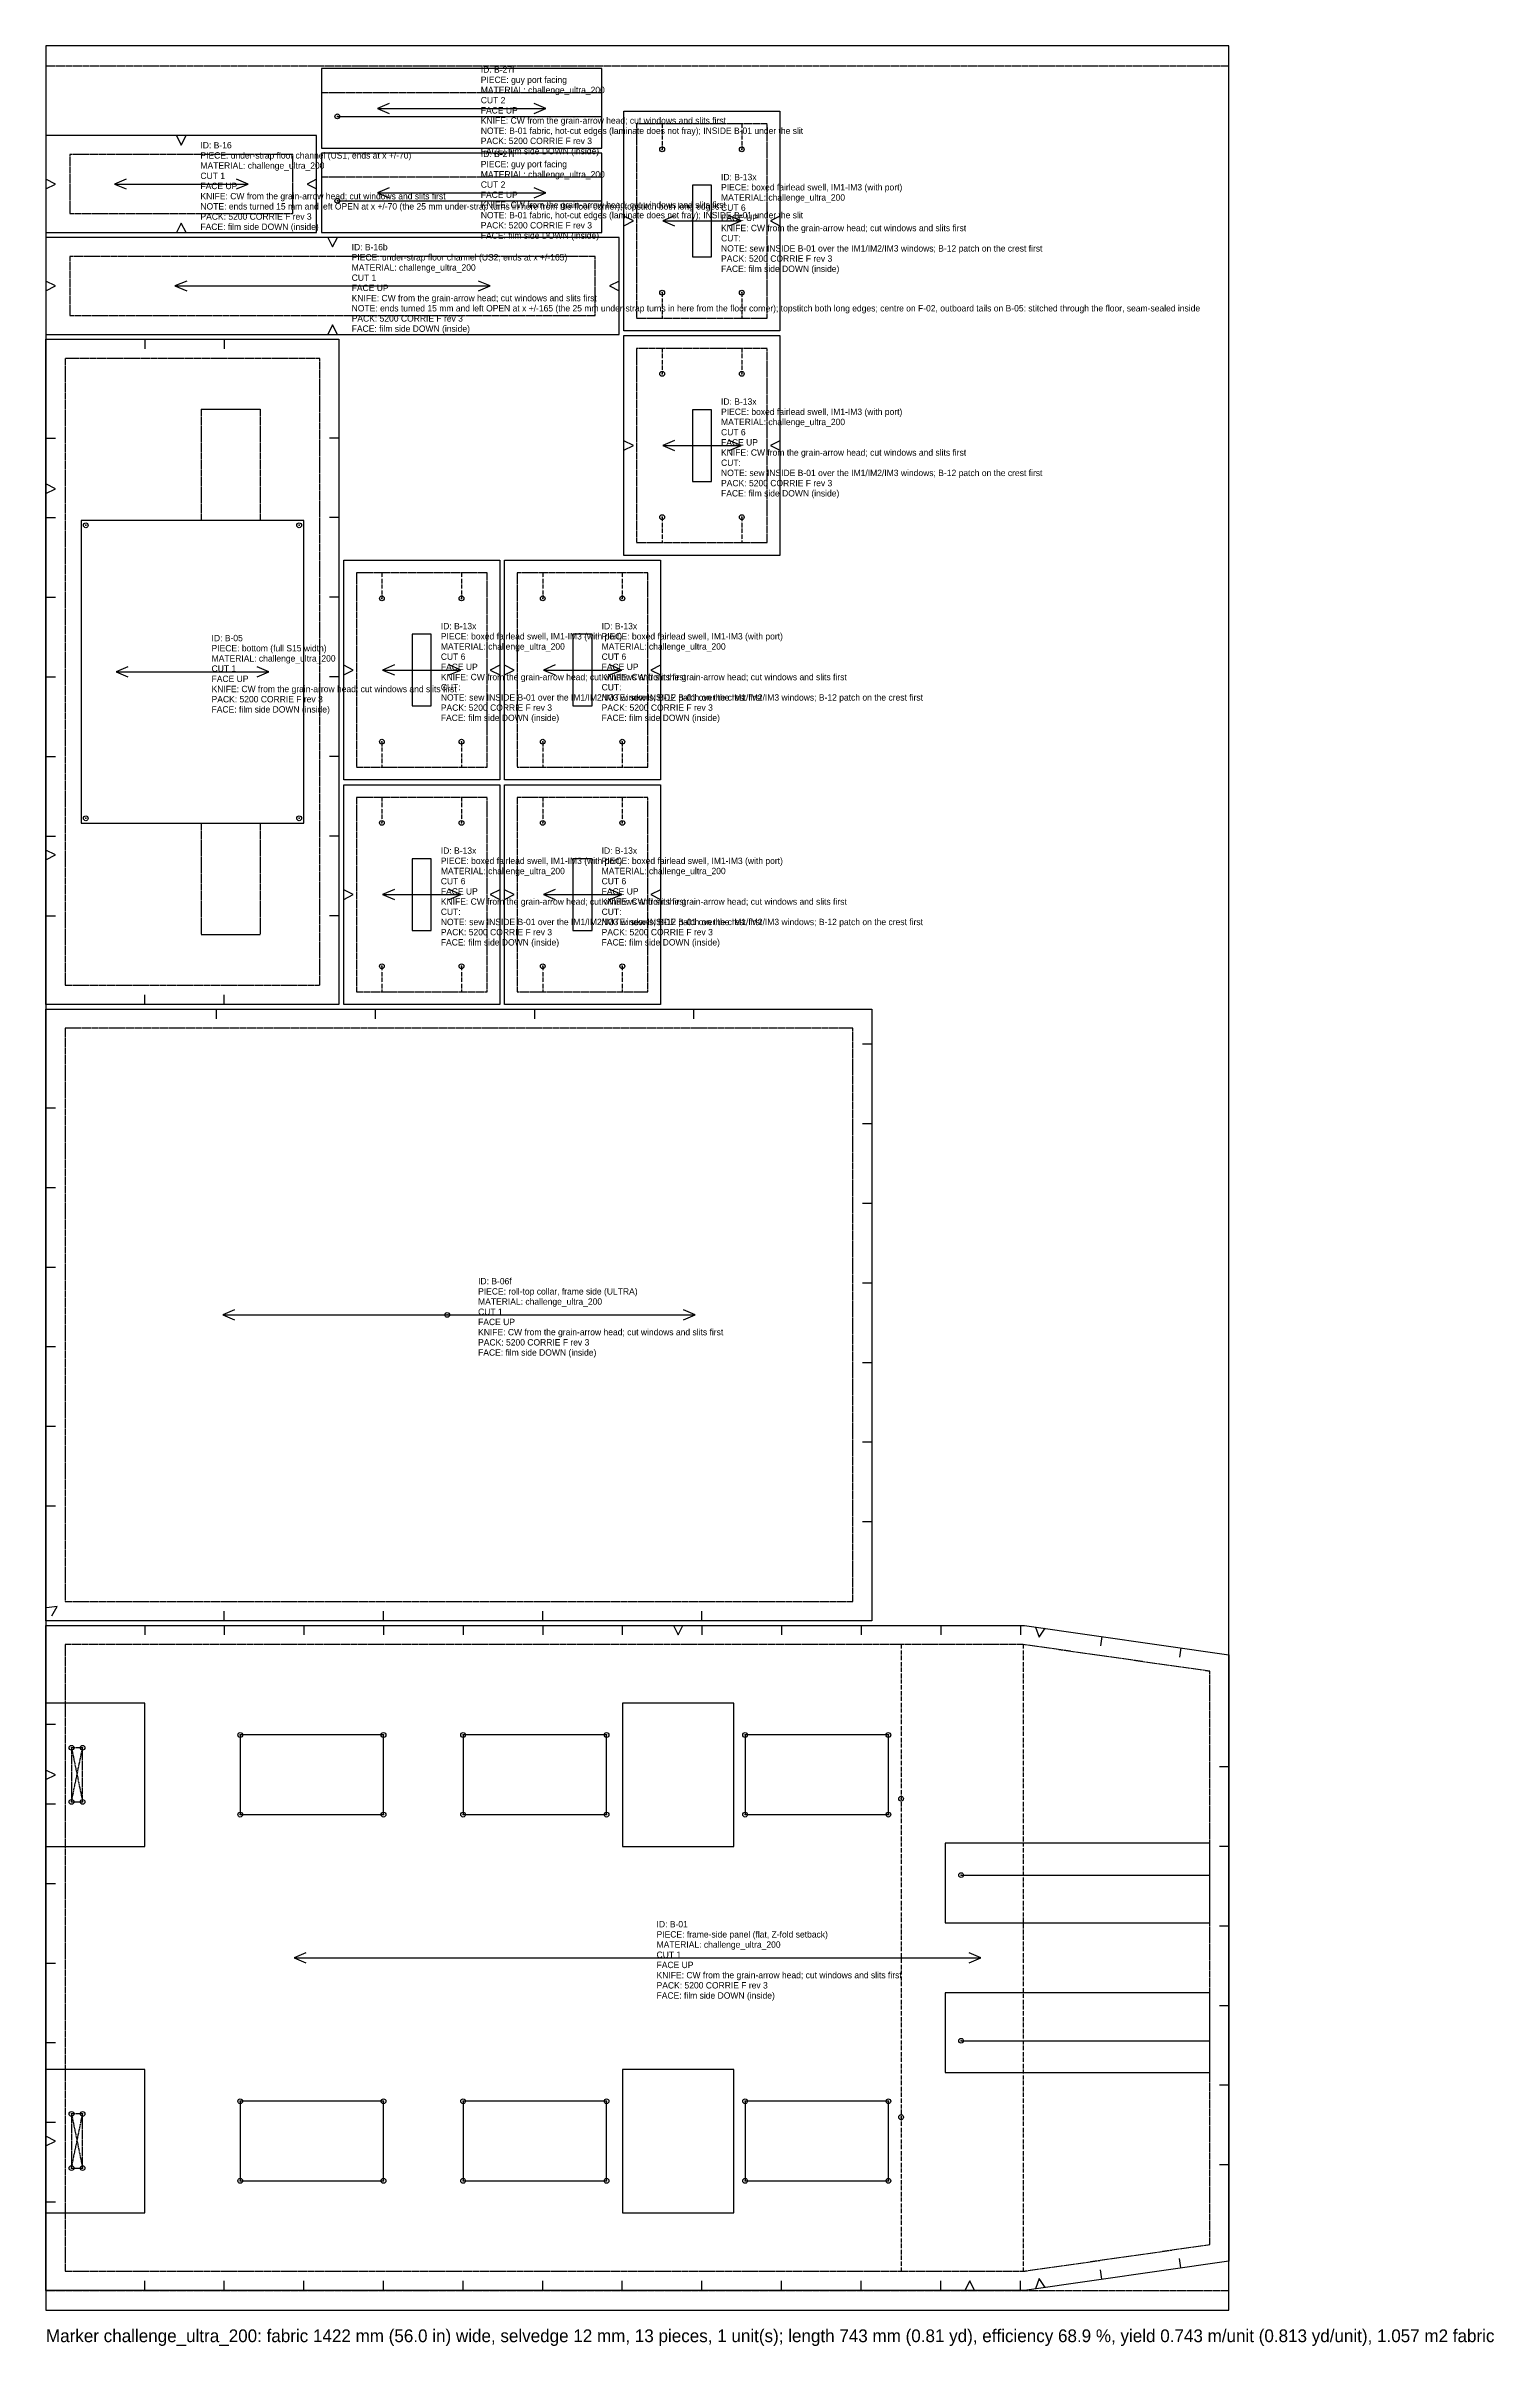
# Model space of a CAD drawing. Header units: millimetres. Extents: x 0 to 910, y -22 to 1422.
import ezdxf

# ---------------------------------------------------------------- set-up
doc = ezdxf.new("R2010")
doc.units = ezdxf.units.MM
doc.linetypes.add('DASHDOT', pattern=[3.556, 2.54, -0.508, 0, -0.508])
doc.linetypes.add('DASHED', pattern=[1.524, 1.27, -0.254])
for name, color, linetype in [('CUT', 7, 'Continuous'), ('DRILL', 4, 'Continuous'), ('GRAIN', 5, 'Continuous'), ('INTERNAL', 6, 'Continuous'), ('NOTCH', 1, 'Continuous'), ('SEW', 3, 'Continuous'), ('TEXT', 2, 'Continuous')]:
    doc.layers.add(name, color=color, linetype=linetype)

msp = doc.modelspace()

# ---------------------------------------------------------------- linework, layer by layer
at = {"layer": 'CUT'}
for points in [[(173, 1407.8), (173, 1357.8), (349.2, 1357.8), (349.2, 1407.8)], [(363, 1381.1), (461, 1381.1), (461, 1243.1), (363, 1243.1)], [(0, 1365.8), (0, 1304.8), (170, 1304.8), (170, 1365.8)], [(173, 1354.8), (173, 1304.8), (349.2, 1304.8), (349.2, 1354.8)], [(0, 1301.8), (0, 1240.8), (360, 1240.8), (360, 1301.8)], [(0, 1237.8), (184, 1237.8), (184, 820.1), (0, 820.1)], [(363, 1240.1), (461, 1240.1), (461, 1102.1), (363, 1102.1)], [(187, 1099.1), (285, 1099.1), (285, 961.1), (187, 961.1)], [(288, 1099.1), (386, 1099.1), (386, 961.1), (288, 961.1)], [(187, 958.1), (285, 958.1), (285, 820.1), (187, 820.1)], [(288, 958.1), (386, 958.1), (386, 820.1), (288, 820.1)], [(0, 817.1), (518.8, 817.1), (518.8, 433.1), (0, 433.1)], [(0, 430.1), (537.1, 430.1), (614.7, 430.1), (743, 411.7), (743, 30.9), (614.7, 12.5), (537.1, 12.5), (0, 12.5)]]:
    msp.add_lwpolyline(points, close=True, dxfattribs=at)
at = {"layer": 'CUT', "linetype": 'CONTINUOUS'}
for points in [[(122, 361.3), (122, 311.3), (212, 311.3), (212, 361.3)], [(262, 361.3), (262, 311.3), (352.1, 311.3), (352.1, 361.3)], [(439.1, 361.3), (439.1, 311.3), (529.1, 311.3), (529.1, 361.3)], [(122, 131.3), (122, 81.3), (212, 81.3), (212, 131.3)], [(262, 131.3), (262, 81.3), (352.1, 81.3), (352.1, 131.3)], [(439.1, 131.3), (439.1, 81.3), (529.1, 81.3), (529.1, 131.3)]]:
    msp.add_lwpolyline(points, close=True, dxfattribs=at)
for points in [[(574.8, 273.3), (613.8, 273.3), (731, 273.3)], [(574.8, 169.3), (613.8, 169.3), (731, 169.3)]]:
    msp.add_lwpolyline(points, dxfattribs=at)
at = {"layer": 'DRILL'}
for centre in [(183, 1377.8), (387, 1357.1), (437, 1357.1), (183, 1324.8), (387, 1267.1), (437, 1267.1), (387, 1216.1), (437, 1216.1), (387, 1126.1), (437, 1126.1), (25, 1121), (159, 1121), (211, 1075.1), (261, 1075.1), (312, 1075.1), (362, 1075.1), (211, 985.1), (261, 985.1), (312, 985.1), (362, 985.1), (25, 937), (159, 937), (211, 934.1), (261, 934.1), (312, 934.1), (362, 934.1), (211, 844.1), (261, 844.1), (312, 844.1), (362, 844.1), (252, 625.1), (122, 361.3), (212, 361.3), (262, 361.3), (352.1, 361.3), (439.1, 361.3), (529.1, 361.3), (16, 353.3), (23, 353.3), (16, 319.3), (23, 319.3), (537.1, 321.3), (122, 311.3), (212, 311.3), (262, 311.3), (352.1, 311.3), (439.1, 311.3), (529.1, 311.3), (574.8, 273.3), (574.8, 169.3), (122, 131.3), (212, 131.3), (262, 131.3), (352.1, 131.3), (439.1, 131.3), (529.1, 131.3), (16, 123.3), (23, 123.3), (537.1, 121.3), (16, 89.3), (23, 89.3), (122, 81.3), (212, 81.3), (262, 81.3), (352.1, 81.3), (439.1, 81.3), (529.1, 81.3)]:
    msp.add_circle(centre, 1.5, dxfattribs=at)
for p in [(183, 1377.8), (387, 1357.1), (437, 1357.1), (183, 1324.8), (387, 1267.1), (437, 1267.1), (387, 1216.1), (437, 1216.1), (25, 1121), (159, 1121), (387, 1126.1), (437, 1126.1), (211, 1075.1), (261, 1075.1), (312, 1075.1), (362, 1075.1), (211, 985.1), (261, 985.1), (312, 985.1), (362, 985.1), (25, 937), (159, 937), (211, 934.1), (261, 934.1), (312, 934.1), (362, 934.1), (211, 844.1), (261, 844.1), (312, 844.1), (362, 844.1), (252, 625.1), (122, 361.3), (212, 361.3), (262, 361.3), (352.1, 361.3), (439.1, 361.3), (529.1, 361.3), (16, 353.3), (23, 353.3), (16, 319.3), (23, 319.3), (537.1, 321.3), (122, 311.3), (212, 311.3), (262, 311.3), (352.1, 311.3), (439.1, 311.3), (529.1, 311.3), (574.8, 273.3), (574.8, 169.3), (122, 131.3), (212, 131.3), (262, 131.3), (352.1, 131.3), (439.1, 131.3), (529.1, 131.3), (16, 123.3), (23, 123.3), (537.1, 121.3), (16, 89.3), (23, 89.3), (122, 81.3), (212, 81.3), (262, 81.3), (352.1, 81.3), (439.1, 81.3), (529.1, 81.3)]:
    msp.add_point(p, dxfattribs=at)
at = {"layer": 'GRAIN'}
for points in [[(215.6, 1385.9), (208.2, 1382.8), (215.6, 1379.7)], [(208.2, 1382.8), (314, 1382.8)], [(306.6, 1379.7), (314, 1382.8), (306.6, 1385.9)], [(50.4, 1338.4), (43, 1335.3), (50.4, 1332.2)], [(43, 1335.3), (127, 1335.3)], [(119.6, 1332.2), (127, 1335.3), (119.6, 1338.4)], [(215.6, 1332.9), (208.2, 1329.8), (215.6, 1326.7)], [(208.2, 1329.8), (314, 1329.8)], [(306.6, 1326.7), (314, 1329.8), (306.6, 1332.9)], [(394.8, 1315.3), (387.4, 1312.1), (394.8, 1309)], [(429.2, 1309), (436.6, 1312.1), (429.2, 1315.3)], [(387.4, 1312.1), (436.6, 1312.1)], [(88.4, 1274.4), (81, 1271.3), (88.4, 1268.2)], [(81, 1271.3), (279, 1271.3)], [(271.6, 1268.2), (279, 1271.3), (271.6, 1274.4)], [(394.8, 1174.3), (387.4, 1171.1), (394.8, 1168)], [(387.4, 1171.1), (436.6, 1171.1)], [(429.2, 1168), (436.6, 1171.1), (429.2, 1174.3)], [(51.4, 1032.1), (44, 1029), (51.4, 1025.8)], [(44, 1029), (140, 1029)], [(132.6, 1025.8), (140, 1029), (132.6, 1032.1)], [(218.8, 1033.3), (211.4, 1030.1), (218.8, 1027)], [(211.4, 1030.1), (260.6, 1030.1)], [(253.2, 1027), (260.6, 1030.1), (253.2, 1033.3)], [(319.8, 1033.3), (312.4, 1030.1), (319.8, 1027)], [(312.4, 1030.1), (361.6, 1030.1)], [(354.2, 1027), (361.6, 1030.1), (354.2, 1033.3)], [(218.8, 892.3), (211.4, 889.1), (218.8, 886)], [(211.4, 889.1), (260.6, 889.1)], [(253.2, 886), (260.6, 889.1), (253.2, 892.3)], [(319.8, 892.3), (312.4, 889.1), (319.8, 886)], [(312.4, 889.1), (361.6, 889.1)], [(354.2, 886), (361.6, 889.1), (354.2, 892.3)], [(118.3, 628.3), (111, 625.1), (118.3, 622)], [(111, 625.1), (407.8, 625.1)], [(400.5, 622), (407.8, 625.1), (400.5, 628.3)], [(163.2, 224.4), (155.8, 221.3), (163.2, 218.2)], [(155.8, 221.3), (587.2, 221.3)], [(579.8, 218.2), (587.2, 221.3), (579.8, 224.4)]]:
    msp.add_lwpolyline(points, dxfattribs=at)
at = {"layer": 'INTERNAL', "linetype": 'CONTINUOUS'}
for points in [[(183, 1377.8), (349.2, 1377.8)], [(183, 1324.8), (349.2, 1324.8)], [(97.5, 1194), (134.5, 1194)], [(97.5, 864), (134.5, 864)]]:
    msp.add_lwpolyline(points, dxfattribs=at)
at = {"layer": 'INTERNAL', "linetype": 'DASHDOT'}
for points in [[(387, 1373.1), (387, 1357.1)], [(437, 1373.1), (437, 1357.1)], [(387, 1267.1), (387, 1251.1)], [(437, 1267.1), (437, 1251.1)], [(387, 1232.1), (387, 1216.1)], [(437, 1232.1), (437, 1216.1)], [(387, 1126.1), (387, 1110.1)], [(437, 1126.1), (437, 1110.1)], [(211, 1091.1), (211, 1075.1)], [(261, 1091.1), (261, 1075.1)], [(312, 1091.1), (312, 1075.1)], [(362, 1091.1), (362, 1075.1)], [(211, 985.1), (211, 969.1)], [(261, 985.1), (261, 969.1)], [(312, 985.1), (312, 969.1)], [(362, 985.1), (362, 969.1)], [(211, 950.1), (211, 934.1)], [(261, 950.1), (261, 934.1)], [(312, 950.1), (312, 934.1)], [(362, 950.1), (362, 934.1)], [(211, 844.1), (211, 828.1)], [(261, 844.1), (261, 828.1)], [(312, 844.1), (312, 828.1)], [(362, 844.1), (362, 828.1)], [(537.1, 418.1), (537.1, 24.5)], [(613.8, 418.1), (613.8, 24.5)]]:
    msp.add_lwpolyline(points, dxfattribs=at)
at = {"layer": 'INTERNAL', "linetype": 'CONTINUOUS'}
for points in [[(406, 1334.6), (406, 1289.6), (418, 1289.6), (418, 1334.6)], [(406, 1193.6), (406, 1148.6), (418, 1148.6), (418, 1193.6)], [(22, 1124), (22, 934), (162, 934), (162, 1124)], [(230, 1052.6), (230, 1007.6), (242, 1007.6), (242, 1052.6)], [(331, 1052.6), (331, 1007.6), (343, 1007.6), (343, 1052.6)], [(230, 911.6), (230, 866.6), (242, 866.6), (242, 911.6)], [(331, 911.6), (331, 866.6), (343, 866.6), (343, 911.6)], [(0, 381.3), (0, 291.3), (62, 291.3), (62, 381.3)], [(362.1, 381.3), (362.1, 291.3), (432.1, 291.3), (432.1, 381.3)], [(564.8, 293.3), (564.8, 243.3), (731, 243.3), (731, 293.3)], [(564.8, 199.3), (564.8, 149.3), (731, 149.3), (731, 199.3)], [(0, 151.3), (0, 61.3), (62, 61.3), (62, 151.3)], [(362.1, 151.3), (362.1, 61.3), (432.1, 61.3), (432.1, 151.3)]]:
    msp.add_lwpolyline(points, close=True, dxfattribs=at)
at = {"layer": 'NOTCH'}
for points in [[(82, 1365.8), (85, 1359.8), (88, 1365.8)], [(0, 1332.3), (6, 1335.3), (0, 1338.3)], [(170, 1338.3), (164, 1335.3), (170, 1332.3)], [(363, 1309.1), (369, 1312.1), (363, 1315.1)], [(461, 1315.1), (455, 1312.1), (461, 1309.1)], [(88, 1304.8), (85, 1310.8), (82, 1304.8)], [(177, 1301.8), (180, 1295.8), (183, 1301.8)], [(0, 1268.3), (6, 1271.3), (0, 1274.3)], [(360, 1274.3), (354, 1271.3), (360, 1268.3)], [(183, 1240.8), (180, 1246.8), (177, 1240.8)], [(62, 1237.8), (62, 1231.8)], [(112, 1237.8), (112, 1231.8)], [(0, 1175.8), (6, 1175.8)], [(184, 1175.8), (178, 1175.8)], [(363, 1168.1), (369, 1171.1), (363, 1174.1)], [(461, 1174.1), (455, 1171.1), (461, 1168.1)], [(0, 1141), (6, 1144), (0, 1147)], [(0, 1125.8), (6, 1125.8)], [(184, 1125.8), (178, 1125.8)], [(0, 1075.8), (6, 1075.8)], [(184, 1075.8), (178, 1075.8)], [(0, 1025.8), (6, 1025.8)], [(184, 1025.8), (178, 1025.8)], [(187, 1027.1), (193, 1030.1), (187, 1033.1)], [(285, 1033.1), (279, 1030.1), (285, 1027.1)], [(288, 1027.1), (294, 1030.1), (288, 1033.1)], [(386, 1033.1), (380, 1030.1), (386, 1027.1)], [(0, 975.8), (6, 975.8)], [(184, 975.8), (178, 975.8)], [(0, 925.8), (6, 925.8)], [(184, 925.8), (178, 925.8)], [(0, 911), (6, 914), (0, 917)], [(187, 886.1), (193, 889.1), (187, 892.1)], [(285, 892.1), (279, 889.1), (285, 886.1)], [(288, 886.1), (294, 889.1), (288, 892.1)], [(386, 892.1), (380, 889.1), (386, 886.1)], [(0, 875.8), (6, 875.8)], [(184, 875.8), (178, 875.8)], [(62, 820.1), (62, 826.1)], [(112, 820.1), (112, 826.1)], [(106.8, 817.1), (106.8, 811.1)], [(206.8, 817.1), (206.8, 811.1)], [(306.8, 817.1), (306.8, 811.1)], [(406.8, 817.1), (406.8, 811.1)], [(518.8, 795.1), (512.8, 795.1)], [(0, 755.2), (6, 755.2)], [(518.8, 745.1), (512.8, 745.1)], [(0, 705.2), (6, 705.2)], [(518.8, 695.1), (512.8, 695.1)], [(0, 655.2), (6, 655.2)], [(518.8, 645.1), (512.8, 645.1)], [(0, 605.2), (6, 605.2)], [(518.8, 595.1), (512.8, 595.1)], [(0, 555.2), (6, 555.2)], [(518.8, 545.1), (512.8, 545.1)], [(0, 505.2), (6, 505.2)], [(518.8, 495.1), (512.8, 495.1)], [(3.6, 436.2), (7, 442), (0.3, 441.2)], [(112, 433.1), (112, 439.1)], [(212, 433.1), (212, 439.1)], [(312, 433.1), (312, 439.1)], [(412, 433.1), (412, 439.1)], [(62, 430.1), (62, 424.1)], [(112, 430.1), (112, 424.1)], [(162, 430.1), (162, 424.1)], [(212, 430.1), (212, 424.1)], [(262, 430.1), (262, 424.1)], [(312, 430.1), (312, 424.1)], [(362, 430.1), (362, 424.1)], [(394.1, 430.1), (397.1, 424.1), (400.1, 430.1)], [(412, 430.1), (412, 424.1)], [(462, 430.1), (462, 424.1)], [(512, 430.1), (512, 424.1)], [(562, 430.1), (562, 424.1)], [(612, 430.1), (612, 424.1)], [(621.6, 429.1), (623.8, 422.8), (627.6, 428.3)], [(663.2, 423.2), (662.4, 417.2)], [(712.7, 416.1), (711.9, 410.1)], [(0, 368.1), (6, 368.1)], [(0, 333.3), (6, 336.3), (0, 339.3)], [(743, 341.3), (737, 341.3)], [(0, 318.1), (6, 318.1)], [(743, 291.3), (737, 291.3)], [(0, 268.1), (6, 268.1)], [(743, 241.3), (737, 241.3)], [(0, 218.1), (6, 218.1)], [(743, 191.3), (737, 191.3)], [(0, 168.1), (6, 168.1)], [(743, 141.3), (737, 141.3)], [(0, 118.1), (6, 118.1)], [(0, 103.3), (6, 106.3), (0, 109.3)], [(743, 91.3), (737, 91.3)], [(0, 68.1), (6, 68.1)], [(712.7, 26.6), (711.9, 32.5)], [(62, 12.5), (62, 18.5)], [(112, 12.5), (112, 18.5)], [(162, 12.5), (162, 18.5)], [(212, 12.5), (212, 18.5)], [(262, 12.5), (262, 18.5)], [(312, 12.5), (312, 18.5)], [(362, 12.5), (362, 18.5)], [(412, 12.5), (412, 18.5)], [(462, 12.5), (462, 18.5)], [(512, 12.5), (512, 18.5)], [(562, 12.5), (562, 18.5)], [(583.2, 12.5), (580.2, 18.5), (577.2, 12.5)], [(612, 12.5), (612, 18.5)], [(627.6, 14.3), (623.8, 19.9), (621.6, 13.5)], [(663.2, 19.5), (662.4, 25.4)]]:
    msp.add_lwpolyline(points, dxfattribs=at)
at = {"layer": 'SEW', "linetype": 'DASHED'}
for points in [[(173, 1407.8), (173, 1357.8), (349.2, 1357.8), (349.2, 1407.8)], [(371, 1373.1), (371, 1251.1), (453, 1251.1), (453, 1373.1)], [(15, 1316.8), (155, 1316.8), (155, 1353.8), (15, 1353.8)], [(173, 1354.8), (173, 1304.8), (349.2, 1304.8), (349.2, 1354.8)], [(15, 1252.8), (345, 1252.8), (345, 1289.8), (15, 1289.8)], [(371, 1232.1), (371, 1110.1), (453, 1110.1), (453, 1232.1)], [(12, 1225.8), (12, 832.1), (172, 832.1), (172, 1225.8)], [(195, 1091.1), (195, 969.1), (277, 969.1), (277, 1091.1)], [(296, 1091.1), (296, 969.1), (378, 969.1), (378, 1091.1)], [(195, 950.1), (195, 828.1), (277, 828.1), (277, 950.1)], [(296, 950.1), (296, 828.1), (378, 828.1), (378, 950.1)], [(12, 805.1), (12, 445.1), (506.8, 445.1), (506.8, 805.1)], [(12, 418.1), (12, 24.5), (537.1, 24.5), (613.8, 24.5), (731, 41.3), (731, 401.3), (613.8, 418.1), (537.1, 418.1)], [(16, 353.3), (16, 319.3), (23, 319.3), (23, 353.3)], [(16, 123.3), (16, 89.3), (23, 89.3), (23, 123.3)]]:
    msp.add_lwpolyline(points, close=True, dxfattribs=at)
for points in [[(173, 1392.8), (349.2, 1392.8)], [(173, 1339.8), (349.2, 1339.8)], [(97.5, 1194), (97.5, 1124)], [(134.5, 1194), (134.5, 1124)], [(97.5, 934), (97.5, 864)], [(134.5, 934), (134.5, 864)], [(16, 353.3), (23, 319.3)], [(16, 319.3), (23, 353.3)], [(16, 123.3), (23, 89.3)], [(16, 89.3), (23, 123.3)]]:
    msp.add_lwpolyline(points, dxfattribs=at)
at = {"layer": 'TEXT', "linetype": 'DASHED'}
for p, q in [((0, 1409.5), (743, 1409.5)), ((0, 12.5), (743, 12.5))]:
    msp.add_line(p, q, dxfattribs=at)
at = {"layer": 'TEXT'}
msp.add_lwpolyline([(0, 0), (743, 0), (743, 1422), (0, 1422)], close=True, dxfattribs=at)

# ---------------------------------------------------------------- texts
for s, height, p in [('PIECE: guy port facing', 4, (273.1, 1398.8)), ('ID: B-27f', 4, (273.1, 1405.2)), ('CUT 2', 4, (273.1, 1386)), ('MATERIAL: challenge_ultra_200', 4, (273.1, 1392.4)), ('FACE UP', 4, (273.1, 1379.6)), ('KNIFE: CW from the grain-arrow head; cut windows and slits first', 4, (273.1, 1373.2)), ('ID: B-16', 4, (97, 1357.7)), ('NOTE: B-01 fabric, hot-cut edges (laminate does not fray); INSIDE B-01 under the slit', 4, (273.1, 1366.8)), ('PACK: 5200 CORRIE F rev 3', 4, (273.1, 1360.4)), ('FACE: film side DOWN (inside)', 4, (273.1, 1354)), ('PIECE: under-strap floor channel (US1, ends at x +/-70)', 4, (97, 1351.3)), ('MATERIAL: challenge_ultra_200', 4, (97, 1344.9)), ('PIECE: guy port facing', 4, (273.1, 1345.8)), ('MATERIAL: challenge_ultra_200', 4, (273.1, 1339.4)), ('ID: B-27f', 4, (273.1, 1352.2)), ('CUT 1', 4, (97, 1338.5)), ('FACE UP', 4, (97, 1332.1)), ('KNIFE: CW from the grain-arrow head; cut windows and slits first', 4, (97, 1325.7)), ('CUT 2', 4, (273.1, 1333)), ('FACE UP', 4, (273.1, 1326.6)), ('PIECE: boxed fairlead swell, IM1-IM3 (with port)', 4, (424, 1331.3)), ('MATERIAL: challenge_ultra_200', 4, (424, 1324.9)), ('ID: B-13x', 4, (424, 1337.7)), ('NOTE: ends turned 15 mm and left OPEN at x +/-70 (the 25 mm under-strap turns in here from the floor corner); topstitch both long edges', 4, (97, 1319.3)), ('PACK: 5200 CORRIE F rev 3', 4, (97, 1312.9)), ('KNIFE: CW from the grain-arrow head; cut windows and slits first', 4, (273.1, 1320.2)), ('NOTE: B-01 fabric, hot-cut edges (laminate does not fray); INSIDE B-01 under the slit', 4, (273.1, 1313.8)), ('CUT 6', 4, (424, 1318.5)), ('FACE UP', 4, (424, 1312.1)), ('FACE: film side DOWN (inside)', 4, (97, 1306.5)), ('PACK: 5200 CORRIE F rev 3', 4, (273.1, 1307.4)), ('FACE: film side DOWN (inside)', 4, (273.1, 1301)), ('CUT: ', 4, (424, 1299.3)), ('KNIFE: CW from the grain-arrow head; cut windows and slits first', 4, (424, 1305.7)), ('PIECE: under-strap floor channel (US2, ends at x +/-165)', 4, (192, 1287.3)), ('ID: B-16b', 4, (192, 1293.7)), ('NOTE: sew INSIDE B-01 over the IM1/IM2/IM3 windows; B-12 patch on the crest first', 4, (424, 1292.9)), ('PACK: 5200 CORRIE F rev 3', 4, (424, 1286.5)), ('CUT 1', 4, (192, 1274.5)), ('MATERIAL: challenge_ultra_200', 4, (192, 1280.9)), ('FACE UP', 4, (192, 1268.1)), ('FACE: film side DOWN (inside)', 4, (424, 1280.1)), ('KNIFE: CW from the grain-arrow head; cut windows and slits first', 4, (192, 1261.7)), ('NOTE: ends turned 15 mm and left OPEN at x +/-165 (the 25 mm under-strap turns in here from the floor corner); topstitch both long edges; centre on F-02, outboard tails on B-05: stitched through the floor, seam-sealed inside', 4, (192, 1255.3)), ('PACK: 5200 CORRIE F rev 3', 4, (192, 1248.9)), ('FACE: film side DOWN (inside)', 4, (192, 1242.5)), ('ID: B-13x', 4, (424, 1196.7)), ('PIECE: boxed fairlead swell, IM1-IM3 (with port)', 4, (424, 1190.3)), ('MATERIAL: challenge_ultra_200', 4, (424, 1183.9)), ('CUT 6', 4, (424, 1177.5)), ('FACE UP', 4, (424, 1171.1)), ('CUT: ', 4, (424, 1158.3)), ('KNIFE: CW from the grain-arrow head; cut windows and slits first', 4, (424, 1164.7)), ('NOTE: sew INSIDE B-01 over the IM1/IM2/IM3 windows; B-12 patch on the crest first', 4, (424, 1151.9)), ('PACK: 5200 CORRIE F rev 3', 4, (424, 1145.5)), ('FACE: film side DOWN (inside)', 4, (424, 1139.1)), ('ID: B-13x', 4, (248, 1055.7)), ('ID: B-13x', 4, (349, 1055.7)), ('PIECE: bottom (full S15 width)', 4, (104, 1041.8)), ('ID: B-05', 4, (104, 1048.2)), ('CUT 6', 4, (248, 1036.5)), ('PIECE: boxed fairlead swell, IM1-IM3 (with port)', 4, (248, 1049.3)), ('MATERIAL: challenge_ultra_200', 4, (248, 1042.9)), ('CUT 6', 4, (349, 1036.5)), ('PIECE: boxed fairlead swell, IM1-IM3 (with port)', 4, (349, 1049.3)), ('MATERIAL: challenge_ultra_200', 4, (349, 1042.9)), ('CUT 1', 4, (104, 1029)), ('MATERIAL: challenge_ultra_200', 4, (104, 1035.4)), ('FACE UP', 4, (104, 1022.6)), ('FACE UP', 4, (248, 1030.1)), ('KNIFE: CW from the grain-arrow head; cut windows and slits first', 4, (248, 1023.7)), ('FACE UP', 4, (349, 1030.1)), ('KNIFE: CW from the grain-arrow head; cut windows and slits first', 4, (349, 1023.7)), ('KNIFE: CW from the grain-arrow head; cut windows and slits first', 4, (104, 1016.2)), ('PACK: 5200 CORRIE F rev 3', 4, (104, 1009.8)), ('CUT: ', 4, (248, 1017.3)), ('NOTE: sew INSIDE B-01 over the IM1/IM2/IM3 windows; B-12 patch on the crest first', 4, (248, 1010.9)), ('CUT: ', 4, (349, 1017.3)), ('NOTE: sew INSIDE B-01 over the IM1/IM2/IM3 windows; B-12 patch on the crest first', 4, (349, 1010.9)), ('FACE: film side DOWN (inside)', 4, (104, 1003.4)), ('PACK: 5200 CORRIE F rev 3', 4, (248, 1004.5)), ('FACE: film side DOWN (inside)', 4, (248, 998.1)), ('PACK: 5200 CORRIE F rev 3', 4, (349, 1004.5)), ('FACE: film side DOWN (inside)', 4, (349, 998.1)), ('PIECE: boxed fairlead swell, IM1-IM3 (with port)', 4, (248, 908.3)), ('ID: B-13x', 4, (248, 914.7)), ('PIECE: boxed fairlead swell, IM1-IM3 (with port)', 4, (349, 908.3)), ('ID: B-13x', 4, (349, 914.7)), ('CUT 6', 4, (248, 895.5)), ('MATERIAL: challenge_ultra_200', 4, (248, 901.9)), ('CUT 6', 4, (349, 895.5)), ('MATERIAL: challenge_ultra_200', 4, (349, 901.9)), ('FACE UP', 4, (248, 889.1)), ('KNIFE: CW from the grain-arrow head; cut windows and slits first', 4, (248, 882.7)), ('FACE UP', 4, (349, 889.1)), ('KNIFE: CW from the grain-arrow head; cut windows and slits first', 4, (349, 882.7)), ('CUT: ', 4, (248, 876.3)), ('NOTE: sew INSIDE B-01 over the IM1/IM2/IM3 windows; B-12 patch on the crest first', 4, (248, 869.9)), ('PACK: 5200 CORRIE F rev 3', 4, (248, 863.5)), ('CUT: ', 4, (349, 876.3)), ('NOTE: sew INSIDE B-01 over the IM1/IM2/IM3 windows; B-12 patch on the crest first', 4, (349, 869.9)), ('PACK: 5200 CORRIE F rev 3', 4, (349, 863.5)), ('FACE: film side DOWN (inside)', 4, (248, 857.1)), ('FACE: film side DOWN (inside)', 4, (349, 857.1)), ('PIECE: roll-top collar, frame side (ULTRA)', 4, (271.4, 637.9)), ('MATERIAL: challenge_ultra_200', 4, (271.4, 631.5)), ('ID: B-06f', 4, (271.4, 644.3)), ('CUT 1', 4, (271.4, 625.1)), ('FACE UP', 4, (271.4, 618.7)), ('KNIFE: CW from the grain-arrow head; cut windows and slits first', 4, (271.4, 612.3)), ('PACK: 5200 CORRIE F rev 3', 4, (271.4, 605.9)), ('FACE: film side DOWN (inside)', 4, (271.4, 599.5)), ('PIECE: frame-side panel (flat, Z-fold setback)', 4, (383.5, 234.1)), ('MATERIAL: challenge_ultra_200', 4, (383.5, 227.7)), ('ID: B-01', 4, (383.5, 240.5)), ('CUT 1', 4, (383.5, 221.3)), ('FACE UP', 4, (383.5, 214.9)), ('KNIFE: CW from the grain-arrow head; cut windows and slits first', 4, (383.5, 208.5)), ('PACK: 5200 CORRIE F rev 3', 4, (383.5, 202.1)), ('FACE: film side DOWN (inside)', 4, (383.5, 195.7)), ('Marker challenge_ultra_200: fabric 1422 mm (56.0 in) wide, selvedge 12 mm, 13 pieces, 1 unit(s); length 743 mm (0.81 yd), efficiency 68.9 %, yield 0.743 m/unit (0.813 yd/unit), 1.057 m2 fabric', 8, (0, -20))]:
    msp.add_text(s, height=height, dxfattribs=at).set_placement(p)

doc.saveas('drawing.dxf')
